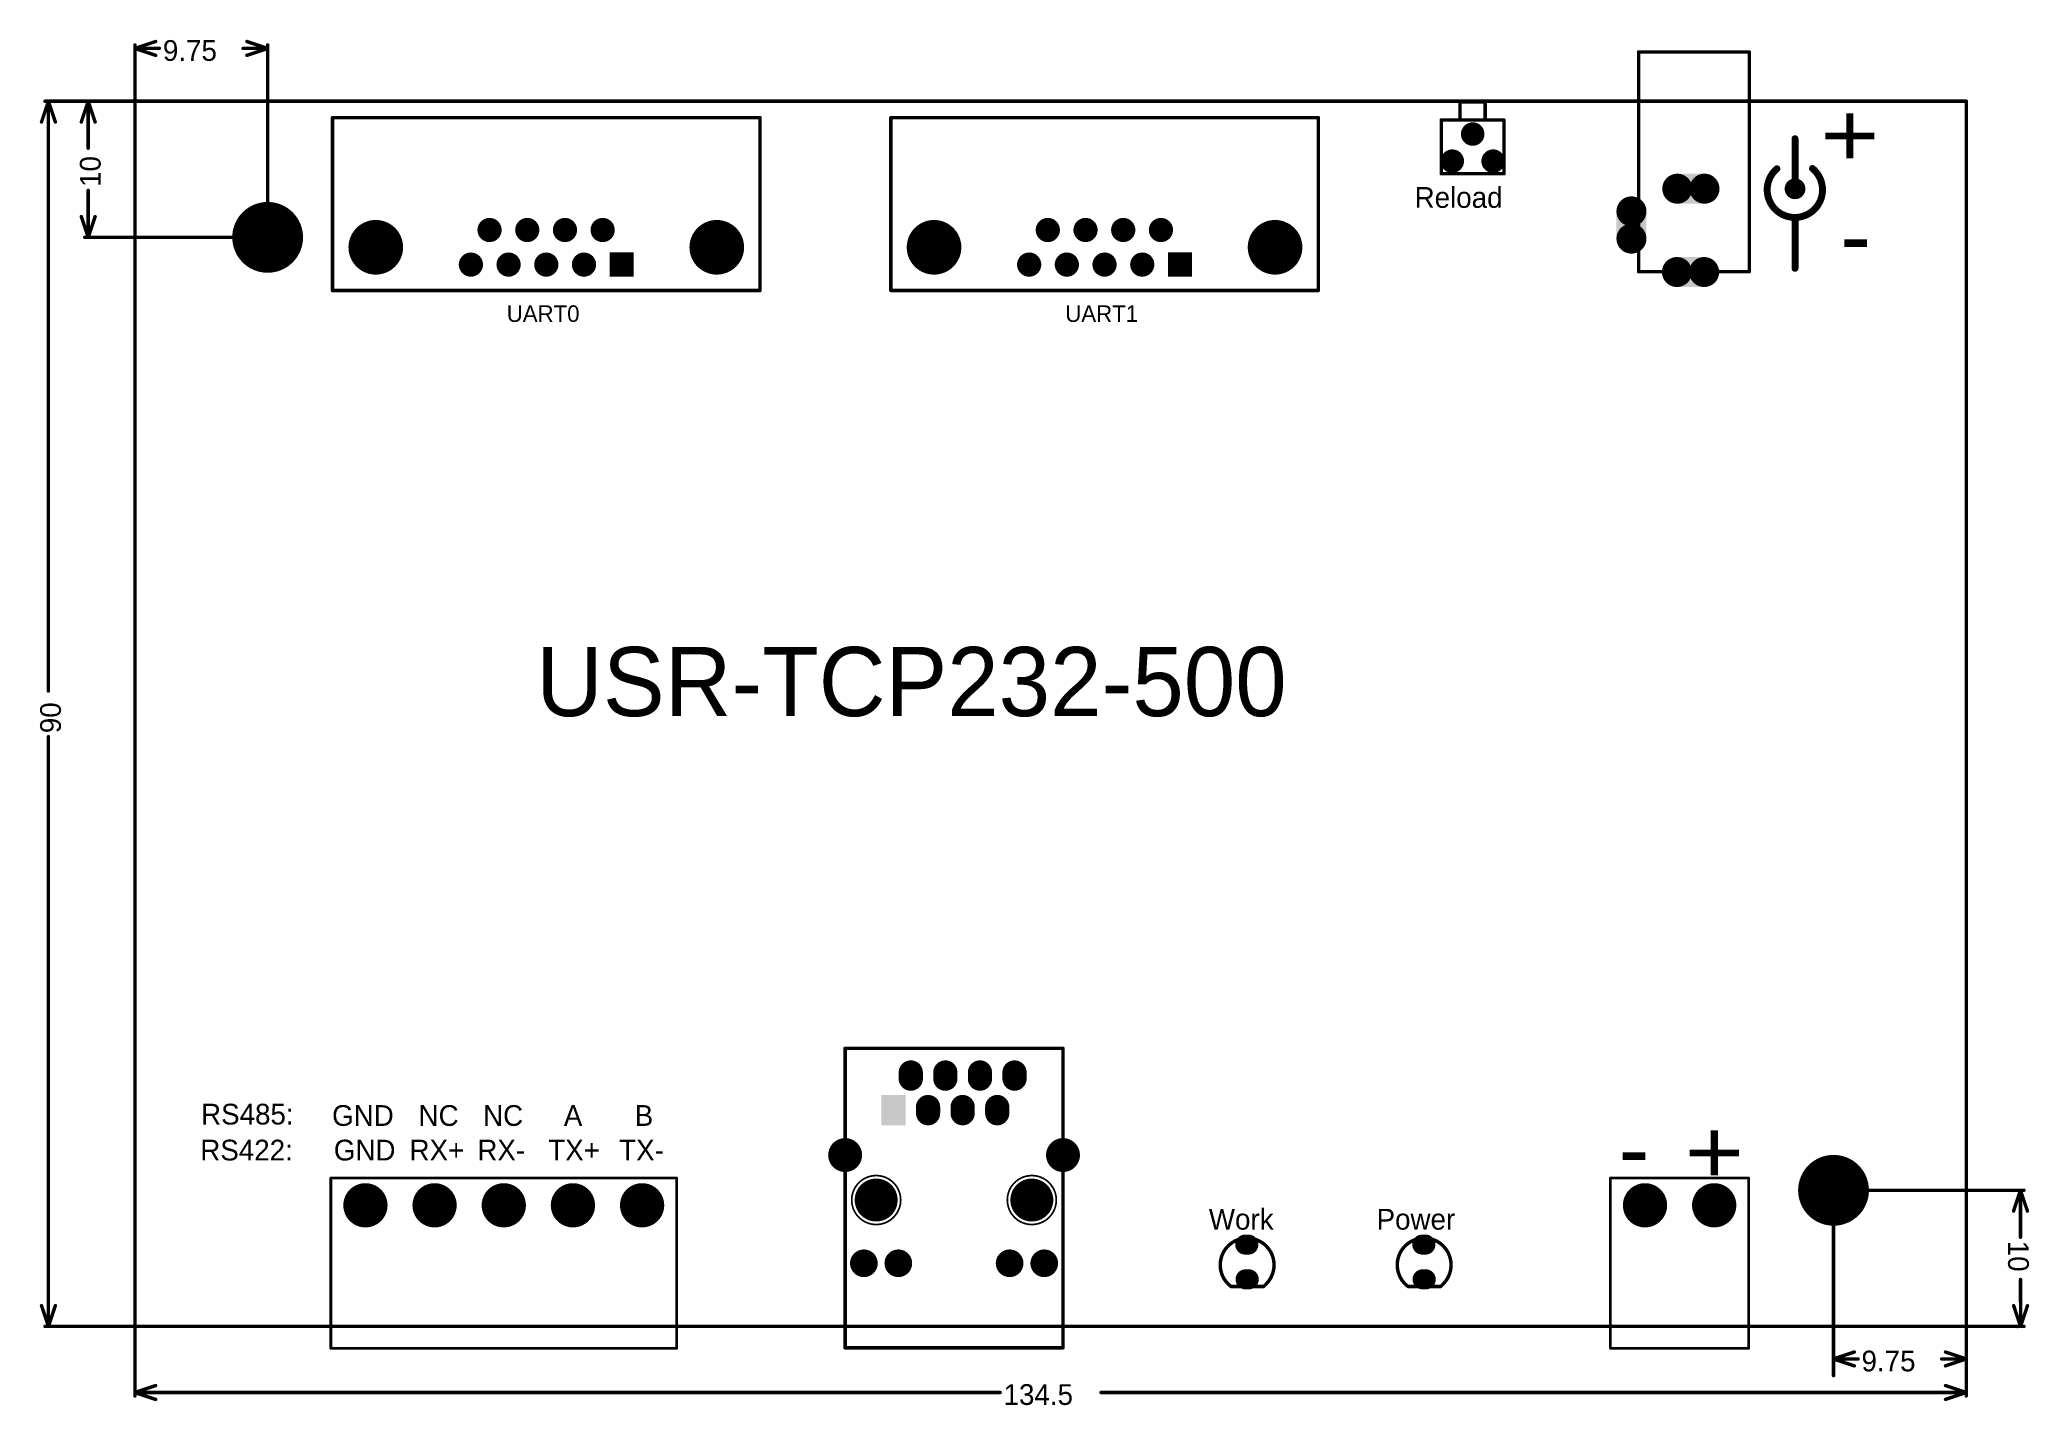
# Model space of a CAD drawing. Extents: x 26 to 172, y 74 to 174.
import ezdxf

# ---------------------------------------------------------------- set-up
doc = ezdxf.new("R2010")
doc.units = 0
doc.layers.get('0').update_dxf_attribs({"linetype": 'CONTINUOUS'})
for name, color, linetype in [('BOTTOMSOLDER', 6, 'CONTINUOUS'), ('KEEPOUTLAYER', 6, 'CONTINUOUS'), ('MECHANICAL3', 76, 'CONTINUOUS'), ('MULTILAYER', 9, 'CONTINUOUS'), ('TOPOVERLAY', 2, 'CONTINUOUS'), ('TOPSOLDER', 216, 'CONTINUOUS')]:
    doc.layers.add(name, color=color, linetype=linetype)

# ---------------------------------------------------------------- blocks, each defined once
blk = doc.blocks.new('5_08_2_1')
at = {"layer": 'BOTTOMSOLDER', "const_width": 1.6256}
for points in [[(-0.8128, 0, 1), (0.8128, 0, 1)], [(4.2672, 0, 1), (5.8928, 0, 1)]]:
    blk.add_lwpolyline(points, format="xyb", close=True, dxfattribs=at)
at = {"layer": 'MULTILAYER', "const_width": 1.524}
for points in [[(-0.762, 0, 1), (0.762, 0, 1)], [(4.318, 0, 1), (5.842, 0, 1)]]:
    blk.add_lwpolyline(points, format="xyb", close=True, dxfattribs=at)
at = {"layer": 'TOPOVERLAY', "const_width": 0.2032}
for points in [[(7.62, 10.499999), (-2.54, 10.499999)], [(-2.54, 10.499999), (-2.54, -2.000001)], [(7.62, 10.499999), (7.62, -2.000001)], [(7.62, -2.000001), (-2.54, -2.000001)]]:
    blk.add_lwpolyline(points, dxfattribs=at)
at = {"layer": 'TOPOVERLAY', "const_width": 0.1016}
for points in [[(-2.5908, 10.499999, 1), (-2.4892, 10.499999, 1)], [(-2.5908, 10.499999, 1), (-2.4892, 10.499999, 1)], [(7.5692, 10.499999, 1), (7.6708, 10.499999, 1)], [(7.5692, 10.499999, 1), (7.6708, 10.499999, 1)], [(-2.5908, -2.000001, 1), (-2.4892, -2.000001, 1)], [(-2.5908, -2.000001, 1), (-2.4892, -2.000001, 1)], [(7.5692, -2.000001, 1), (7.6708, -2.000001, 1)], [(7.5692, -2.000001, 1), (7.6708, -2.000001, 1)]]:
    blk.add_lwpolyline(points, format="xyb", close=True, dxfattribs=at)
at = {"layer": 'TOPSOLDER', "const_width": 1.6256}
for points in [[(-0.8128, 0, 1), (0.8128, 0, 1)], [(4.2672, 0, 1), (5.8928, 0, 1)]]:
    blk.add_lwpolyline(points, format="xyb", close=True, dxfattribs=at)
blk = doc.blocks.new('5_08_5_2')
at = {"layer": 'BOTTOMSOLDER', "const_width": 1.6256}
for points in [[(-0.8128, 0, 1), (0.8128, 0, 1)], [(4.2672, 0, 1), (5.8928, 0, 1)], [(9.3472, 0, 1), (10.9728, 0, 1)], [(14.4272, 0, 1), (16.0528, 0, 1)], [(19.5072, 0, 1), (21.1328, 0, 1)]]:
    blk.add_lwpolyline(points, format="xyb", close=True, dxfattribs=at)
at = {"layer": 'MULTILAYER', "const_width": 1.524}
for points in [[(-0.762, 0, 1), (0.762, 0, 1)], [(4.318, 0, 1), (5.842, 0, 1)], [(9.398, 0, 1), (10.922, 0, 1)], [(14.478, 0, 1), (16.002, 0, 1)], [(19.558, 0, 1), (21.082, 0, 1)]]:
    blk.add_lwpolyline(points, format="xyb", close=True, dxfattribs=at)
at = {"layer": 'TOPOVERLAY', "const_width": 0.2032}
for points in [[(-2.54, 10.499999), (-2.54, -2.000001)], [(22.86, 10.499999), (-2.54, 10.499999)], [(22.86, 10.499999), (22.86, -2.000001)], [(22.86, -2.000001), (-2.54, -2.000001)]]:
    blk.add_lwpolyline(points, dxfattribs=at)
at = {"layer": 'TOPOVERLAY', "const_width": 0.1016}
for points in [[(-2.5908, 10.499999, 1), (-2.4892, 10.499999, 1)], [(-2.5908, 10.499999, 1), (-2.4892, 10.499999, 1)], [(22.8092, 10.499999, 1), (22.9108, 10.499999, 1)], [(22.8092, 10.499999, 1), (22.9108, 10.499999, 1)], [(-2.5908, -2.000001, 1), (-2.4892, -2.000001, 1)], [(-2.5908, -2.000001, 1), (-2.4892, -2.000001, 1)], [(22.8092, -2.000001, 1), (22.9108, -2.000001, 1)], [(22.8092, -2.000001, 1), (22.9108, -2.000001, 1)]]:
    blk.add_lwpolyline(points, format="xyb", close=True, dxfattribs=at)
at = {"layer": 'TOPSOLDER', "const_width": 1.6256}
for points in [[(-0.8128, 0, 1), (0.8128, 0, 1)], [(4.2672, 0, 1), (5.8928, 0, 1)], [(9.3472, 0, 1), (10.9728, 0, 1)], [(14.4272, 0, 1), (16.0528, 0, 1)], [(19.5072, 0, 1), (21.1328, 0, 1)]]:
    blk.add_lwpolyline(points, format="xyb", close=True, dxfattribs=at)
blk = doc.blocks.new('HR911105A_3')
at = {"layer": 'BOTTOMSOLDER'}
for points, const_width in [([(-8.218907, 8.411413, 1), (-6.974307, 8.411413, 1)], 1.2446), ([(-5.080902, 6.1214, 1), (-3.504298, 6.1214, 1)], 1.576603), ([(-0.15461, 7.0358, 1), (0.86139, 7.0358, 1)], 1.016), ([(-14.1097, 4.8514, 1), (-13.2207, 4.8514, 1)], 0.889), ([(-13.6525, 4.8514, 1), (-12.7635, 4.8514, 1)], 0.889), ([(-11.5697, 3.5814, 1), (-10.6807, 3.5814, 1)], 0.889), ([(-11.1125, 3.5814, 1), (-10.2235, 3.5814, 1)], 0.889), ([(-0.15461, 4.492401, 1), (0.86139, 4.492401, 1)], 1.016), ([(-14.1097, 2.3114, 1), (-13.2207, 2.3114, 1)], 0.889), ([(-13.6525, 2.3114, 1), (-12.7635, 2.3114, 1)], 0.889), ([(-11.5697, 1.0414, 1), (-10.6807, 1.0414, 1)], 0.889), ([(-11.1125, 1.0414, 1), (-10.2235, 1.0414, 1)], 0.889), ([(-14.1097, -0.2286, 1), (-13.2207, -0.2286, 1)], 0.889), ([(-13.6525, -0.2286, 1), (-12.7635, -0.2286, 1)], 0.889), ([(-11.5697, -1.4986, 1), (-10.6807, -1.4986, 1)], 0.889), ([(-11.1125, -1.4986, 1), (-10.2235, -1.4986, 1)], 0.889), ([(-14.1097, -2.7686, 1), (-13.2207, -2.7686, 1)], 0.889), ([(-13.6525, -2.7686, 1), (-12.7635, -2.7686, 1)], 0.889), ([(-0.15461, -3.683, 1), (0.86139, -3.683, 1)], 1.016), ([(-5.080902, -5.3086, 1), (-3.504298, -5.3086, 1)], 1.576603), ([(-0.15461, -6.213599, 1), (0.86139, -6.213599, 1)], 1.016), ([(-8.218907, -7.588606, 1), (-6.974307, -7.588606, 1)], 1.2446)]:
    blk.add_lwpolyline(points, format="xyb", close=True, dxfattribs=dict(at, const_width=const_width))
at = {"layer": 'BOTTOMSOLDER', "const_width": 1.778}
for points in [[(-13.208, 4.8514), (-13.6652, 4.8514)], [(-10.668, 3.5814), (-11.1252, 3.5814)], [(-13.208, 2.3114), (-13.6652, 2.3114)], [(-10.668, 1.0414), (-11.1252, 1.0414)], [(-13.208, -0.2286), (-13.6652, -0.2286)], [(-10.668, -1.4986), (-11.1252, -1.4986)], [(-13.208, -2.7686), (-13.6652, -2.7686)]]:
    blk.add_lwpolyline(points, dxfattribs=at)
at = {"layer": 'BOTTOMSOLDER'}
blk.add_solid([(-12.0142, -3.1496), (-12.0142, -4.9276), (-9.779, -3.1496), (-9.779, -4.9276)], dxfattribs=at)
at = {"layer": 'MULTILAYER'}
for points, const_width in [([(-8.168107, 8.411413, 1), (-7.025107, 8.411413, 1)], 1.143), ([(-2.49428, 6.1214, 1), (-6.09092, 6.1214, 1)], 0.127), ([(-5.030102, 6.1214, 1), (-3.555098, 6.1214, 1)], 1.475003), ([(-0.10381, 7.0358, 1), (0.81059, 7.0358, 1)], 0.9144), ([(-6.12267, 6.1214, 1), (-6.05917, 6.1214, 1)], 0.0635), ([(-2.52603, 6.1214, 1), (-2.46253, 6.1214, 1)], 0.0635), ([(-14.0589, 4.8514, 1), (-13.2715, 4.8514, 1)], 0.7874), ([(-13.6017, 4.8514, 1), (-12.8143, 4.8514, 1)], 0.7874), ([(-0.10381, 4.492401, 1), (0.81059, 4.492401, 1)], 0.9144), ([(-14.0589, 2.3114, 1), (-13.2715, 2.3114, 1)], 0.7874), ([(-13.6017, 2.3114, 1), (-12.8143, 2.3114, 1)], 0.7874), ([(-11.5189, 3.5814, 1), (-10.7315, 3.5814, 1)], 0.7874), ([(-11.0617, 3.5814, 1), (-10.2743, 3.5814, 1)], 0.7874), ([(-11.5189, 1.0414, 1), (-10.7315, 1.0414, 1)], 0.7874), ([(-11.0617, 1.0414, 1), (-10.2743, 1.0414, 1)], 0.7874), ([(-14.0589, -0.2286, 1), (-13.2715, -0.2286, 1)], 0.7874), ([(-13.6017, -0.2286, 1), (-12.8143, -0.2286, 1)], 0.7874), ([(-11.5189, -1.4986, 1), (-10.7315, -1.4986, 1)], 0.7874), ([(-11.0617, -1.4986, 1), (-10.2743, -1.4986, 1)], 0.7874), ([(-14.0589, -2.7686, 1), (-13.2715, -2.7686, 1)], 0.7874), ([(-13.6017, -2.7686, 1), (-12.8143, -2.7686, 1)], 0.7874), ([(-0.10381, -3.683, 1), (0.81059, -3.683, 1)], 0.9144), ([(-2.49428, -5.3086, 1), (-6.09092, -5.3086, 1)], 0.127), ([(-5.030102, -5.3086, 1), (-3.555098, -5.3086, 1)], 1.475003), ([(-6.12267, -5.3086, 1), (-6.05917, -5.3086, 1)], 0.0635), ([(-2.52603, -5.3086, 1), (-2.46253, -5.3086, 1)], 0.0635), ([(-0.10381, -6.213599, 1), (0.81059, -6.213599, 1)], 0.9144), ([(-8.168107, -7.588606, 1), (-7.025107, -7.588606, 1)], 1.143)]:
    blk.add_lwpolyline(points, format="xyb", close=True, dxfattribs=dict(at, const_width=const_width))
at = {"layer": 'MULTILAYER', "const_width": 1.5748}
for points in [[(-13.208, 4.8514), (-13.6652, 4.8514)], [(-13.208, 2.3114), (-13.6652, 2.3114)], [(-10.668, 3.5814), (-11.1252, 3.5814)], [(-10.668, 1.0414), (-11.1252, 1.0414)], [(-13.208, -0.2286), (-13.6652, -0.2286)], [(-10.668, -1.4986), (-11.1252, -1.4986)], [(-13.208, -2.7686), (-13.6652, -2.7686)]]:
    blk.add_lwpolyline(points, dxfattribs=at)
at = {"layer": 'MULTILAYER'}
blk.add_solid([(-11.9126, -3.2512), (-11.9126, -4.826), (-9.8806, -3.2512), (-9.8806, -4.826)], dxfattribs=at)
at = {"layer": 'TOPOVERLAY', "const_width": 0.254}
for points in [[(-15.436596, 8.4074), (-15.432595, 8.4114)], [(-15.432595, -7.586602), (-15.432595, 8.4114)], [(-7.596599, 8.4114), (-15.432595, 8.4114)], [(6.563411, 8.4114), (-7.596599, 8.4114)], [(6.563411, -7.5946), (6.563411, 8.4074)], [(-15.436596, -7.5946), (-15.430597, -7.588601)], [(-15.430597, -7.588601), (-15.432595, -7.586602)], [(-7.596599, -7.588601), (-15.430597, -7.588601)], [(6.563411, -7.588601), (-7.596599, -7.588601)]]:
    blk.add_lwpolyline(points, dxfattribs=at)
at = {"layer": 'TOPOVERLAY', "const_width": 0.127}
for points in [[(-15.500096, 8.4074, 1), (-15.373096, 8.4074, 1)], [(-15.496095, 8.4114, 1), (-15.369095, 8.4114, 1)], [(-15.496095, 8.4114, 1), (-15.369095, 8.4114, 1)], [(-15.496095, 8.4114, 1), (-15.369095, 8.4114, 1)], [(-7.660099, 8.4114, 1), (-7.533099, 8.4114, 1)], [(-7.660099, 8.4114, 1), (-7.533099, 8.4114, 1)], [(6.499911, 8.4114, 1), (6.626911, 8.4114, 1)], [(6.499911, 8.4074, 1), (6.626911, 8.4074, 1)], [(-15.500096, -7.5946, 1), (-15.373096, -7.5946, 1)], [(-15.496095, -7.586602, 1), (-15.369095, -7.586602, 1)], [(-15.496095, -7.586602, 1), (-15.369095, -7.586602, 1)], [(-15.494097, -7.588601, 1), (-15.367097, -7.588601, 1)], [(-15.494097, -7.588601, 1), (-15.367097, -7.588601, 1)], [(-15.494097, -7.588601, 1), (-15.367097, -7.588601, 1)], [(-7.660099, -7.588601, 1), (-7.533099, -7.588601, 1)], [(-7.660099, -7.588601, 1), (-7.533099, -7.588601, 1)], [(6.499911, -7.588601, 1), (6.626911, -7.588601, 1)], [(6.499911, -7.5946, 1), (6.626911, -7.5946, 1)]]:
    blk.add_lwpolyline(points, format="xyb", close=True, dxfattribs=at)
at = {"layer": 'TOPSOLDER'}
for points, const_width in [([(-8.218907, 8.411413, 1), (-6.974307, 8.411413, 1)], 1.2446), ([(-5.080902, 6.1214, 1), (-3.504298, 6.1214, 1)], 1.576603), ([(-0.15461, 7.0358, 1), (0.86139, 7.0358, 1)], 1.016), ([(-14.1097, 4.8514, 1), (-13.2207, 4.8514, 1)], 0.889), ([(-13.6525, 4.8514, 1), (-12.7635, 4.8514, 1)], 0.889), ([(-11.5697, 3.5814, 1), (-10.6807, 3.5814, 1)], 0.889), ([(-11.1125, 3.5814, 1), (-10.2235, 3.5814, 1)], 0.889), ([(-0.15461, 4.492401, 1), (0.86139, 4.492401, 1)], 1.016), ([(-14.1097, 2.3114, 1), (-13.2207, 2.3114, 1)], 0.889), ([(-13.6525, 2.3114, 1), (-12.7635, 2.3114, 1)], 0.889), ([(-11.5697, 1.0414, 1), (-10.6807, 1.0414, 1)], 0.889), ([(-11.1125, 1.0414, 1), (-10.2235, 1.0414, 1)], 0.889), ([(-14.1097, -0.2286, 1), (-13.2207, -0.2286, 1)], 0.889), ([(-13.6525, -0.2286, 1), (-12.7635, -0.2286, 1)], 0.889), ([(-11.5697, -1.4986, 1), (-10.6807, -1.4986, 1)], 0.889), ([(-11.1125, -1.4986, 1), (-10.2235, -1.4986, 1)], 0.889), ([(-14.1097, -2.7686, 1), (-13.2207, -2.7686, 1)], 0.889), ([(-13.6525, -2.7686, 1), (-12.7635, -2.7686, 1)], 0.889), ([(-0.15461, -3.683, 1), (0.86139, -3.683, 1)], 1.016), ([(-5.080902, -5.3086, 1), (-3.504298, -5.3086, 1)], 1.576603), ([(-0.15461, -6.213599, 1), (0.86139, -6.213599, 1)], 1.016), ([(-8.218907, -7.588606, 1), (-6.974307, -7.588606, 1)], 1.2446)]:
    blk.add_lwpolyline(points, format="xyb", close=True, dxfattribs=dict(at, const_width=const_width))
at = {"layer": 'TOPSOLDER', "const_width": 1.778}
for points in [[(-13.208, 4.8514), (-13.6652, 4.8514)], [(-10.668, 3.5814), (-11.1252, 3.5814)], [(-13.208, 2.3114), (-13.6652, 2.3114)], [(-10.668, 1.0414), (-11.1252, 1.0414)], [(-13.208, -0.2286), (-13.6652, -0.2286)], [(-10.668, -1.4986), (-11.1252, -1.4986)], [(-13.208, -2.7686), (-13.6652, -2.7686)]]:
    blk.add_lwpolyline(points, dxfattribs=at)
at = {"layer": 'TOPSOLDER'}
blk.add_solid([(-12.0142, -3.1496), (-12.0142, -4.9276), (-9.779, -3.1496), (-9.779, -4.9276)], dxfattribs=at)
blk = doc.blocks.new('LED3_4')
at = {"layer": 'BOTTOMSOLDER', "const_width": 1.4732}
for points in [[(-1.3462, 0.026099), (-1.3462, -0.203898)], [(1.2065, 0.051498), (1.2065, -0.178498)]]:
    blk.add_lwpolyline(points, dxfattribs=at)
at = {"layer": 'BOTTOMSOLDER', "const_width": 0.7366}
for points in [[(-1.7145, 0.026099, 1), (-0.9779, 0.026099, 1)], [(-1.7145, -0.203898, 1), (-0.9779, -0.203898, 1)], [(0.8382, 0.051498, 1), (1.5748, 0.051498, 1)], [(0.8382, -0.178498, 1), (1.5748, -0.178498, 1)]]:
    blk.add_lwpolyline(points, format="xyb", close=True, dxfattribs=at)
at = {"layer": 'MULTILAYER', "const_width": 1.27}
for points in [[(-1.3462, 0.026099), (-1.3462, -0.203898)], [(1.2065, 0.051498), (1.2065, -0.178498)]]:
    blk.add_lwpolyline(points, dxfattribs=at)
at = {"layer": 'MULTILAYER', "const_width": 0.635}
for points in [[(-1.6637, 0.026099, 1), (-1.0287, 0.026099, 1)], [(-1.6637, -0.203898, 1), (-1.0287, -0.203898, 1)], [(0.889, 0.051498, 1), (1.524, 0.051498, 1)], [(0.889, -0.178498, 1), (1.524, -0.178498, 1)]]:
    blk.add_lwpolyline(points, format="xyb", close=True, dxfattribs=at)
at = {"layer": 'TOPOVERLAY', "const_width": 0.254}
blk.add_lwpolyline([(1.731823, -1.249995, -2.679254), (1.5483, 1.3324)], format="xyb", dxfattribs=at)
for points in [[(1.731825, 1.148875), (1.5483, 1.3324)], [(1.731825, -1.249992), (1.731825, 1.148875)]]:
    blk.add_lwpolyline(points, dxfattribs=at)
at = {"layer": 'TOPOVERLAY', "const_width": 0.127}
for points in [[(1.4848, 1.3324, 1), (1.6118, 1.3324, 1)], [(1.4848, 1.3324, 1), (1.6118, 1.3324, 1)], [(1.668325, 1.148875, 1), (1.795325, 1.148875, 1)], [(1.668325, 1.148875, 1), (1.795325, 1.148875, 1)], [(1.668323, -1.249995, 1), (1.795323, -1.249995, 1)], [(1.668325, -1.249992, 1), (1.795325, -1.249992, 1)]]:
    blk.add_lwpolyline(points, format="xyb", close=True, dxfattribs=at)
at = {"layer": 'TOPSOLDER', "const_width": 1.4732}
for points in [[(-1.3462, 0.026099), (-1.3462, -0.203898)], [(1.2065, 0.051498), (1.2065, -0.178498)]]:
    blk.add_lwpolyline(points, dxfattribs=at)
at = {"layer": 'TOPSOLDER', "const_width": 0.7366}
for points in [[(-1.7145, 0.026099, 1), (-0.9779, 0.026099, 1)], [(-1.7145, -0.203898, 1), (-0.9779, -0.203898, 1)], [(0.8382, 0.051498, 1), (1.5748, 0.051498, 1)], [(0.8382, -0.178498, 1), (1.5748, -0.178498, 1)]]:
    blk.add_lwpolyline(points, format="xyb", close=True, dxfattribs=at)
blk = doc.blocks.new('LED3_5')
at = {"layer": 'BOTTOMSOLDER', "const_width": 1.4732}
for points in [[(-1.3462, 0.026099), (-1.3462, -0.203898)], [(1.2065, 0.051498), (1.2065, -0.178498)]]:
    blk.add_lwpolyline(points, dxfattribs=at)
at = {"layer": 'BOTTOMSOLDER', "const_width": 0.7366}
for points in [[(-1.7145, 0.026099, 1), (-0.9779, 0.026099, 1)], [(-1.7145, -0.203898, 1), (-0.9779, -0.203898, 1)], [(0.8382, 0.051498, 1), (1.5748, 0.051498, 1)], [(0.8382, -0.178498, 1), (1.5748, -0.178498, 1)]]:
    blk.add_lwpolyline(points, format="xyb", close=True, dxfattribs=at)
at = {"layer": 'MULTILAYER', "const_width": 1.27}
for points in [[(-1.3462, 0.026099), (-1.3462, -0.203898)], [(1.2065, 0.051498), (1.2065, -0.178498)]]:
    blk.add_lwpolyline(points, dxfattribs=at)
at = {"layer": 'MULTILAYER', "const_width": 0.635}
for points in [[(-1.6637, 0.026099, 1), (-1.0287, 0.026099, 1)], [(-1.6637, -0.203898, 1), (-1.0287, -0.203898, 1)], [(0.889, 0.051498, 1), (1.524, 0.051498, 1)], [(0.889, -0.178498, 1), (1.524, -0.178498, 1)]]:
    blk.add_lwpolyline(points, format="xyb", close=True, dxfattribs=at)
at = {"layer": 'TOPOVERLAY', "const_width": 0.254}
blk.add_lwpolyline([(1.731823, -1.249995, -2.679254), (1.5483, 1.3324)], format="xyb", dxfattribs=at)
for points in [[(1.731825, 1.148875), (1.5483, 1.3324)], [(1.731825, -1.249992), (1.731825, 1.148875)]]:
    blk.add_lwpolyline(points, dxfattribs=at)
at = {"layer": 'TOPOVERLAY', "const_width": 0.127}
for points in [[(1.4848, 1.3324, 1), (1.6118, 1.3324, 1)], [(1.4848, 1.3324, 1), (1.6118, 1.3324, 1)], [(1.668325, 1.148875, 1), (1.795325, 1.148875, 1)], [(1.668325, 1.148875, 1), (1.795325, 1.148875, 1)], [(1.668323, -1.249995, 1), (1.795323, -1.249995, 1)], [(1.668325, -1.249992, 1), (1.795325, -1.249992, 1)]]:
    blk.add_lwpolyline(points, format="xyb", close=True, dxfattribs=at)
at = {"layer": 'TOPSOLDER', "const_width": 1.4732}
for points in [[(-1.3462, 0.026099), (-1.3462, -0.203898)], [(1.2065, 0.051498), (1.2065, -0.178498)]]:
    blk.add_lwpolyline(points, dxfattribs=at)
at = {"layer": 'TOPSOLDER', "const_width": 0.7366}
for points in [[(-1.7145, 0.026099, 1), (-0.9779, 0.026099, 1)], [(-1.7145, -0.203898, 1), (-0.9779, -0.203898, 1)], [(0.8382, 0.051498, 1), (1.5748, 0.051498, 1)], [(0.8382, -0.178498, 1), (1.5748, -0.178498, 1)]]:
    blk.add_lwpolyline(points, format="xyb", close=True, dxfattribs=at)
blk = doc.blocks.new('POWER_6')
at = {"layer": 'BOTTOMSOLDER', "const_width": 1.101598}
for points in [[(2.141195, -0.16002, 1), (3.242793, -0.16002, 1)], [(4.141191, -0.16002, 1), (5.242789, -0.16002, 1)], [(-0.313792, -3.500018, 1), (0.787806, -3.500018, 1)], [(5.807202, -3.525012, 1), (6.9088, -3.525012, 1)], [(-0.313792, -5.500014, 1), (0.787806, -5.500014, 1)], [(5.807202, -5.524983, 1), (6.9088, -5.524983, 1)]]:
    blk.add_lwpolyline(points, format="xyb", close=True, dxfattribs=at)
at = {"layer": 'BOTTOMSOLDER'}
for points in [[(4.79359, -1.261618), (4.79359, 0.941578), (2.590394, -1.261618), (2.590394, 0.941578)], [(-0.864591, -5.601614), (1.338605, -5.601614), (-0.864591, -3.398418), (1.338605, -3.398418)], [(5.256403, -5.626583), (7.459599, -5.626583), (5.256403, -3.423387), (7.459599, -3.423387)]]:
    blk.add_solid(points, dxfattribs=at)
at = {"layer": 'MULTILAYER', "const_width": 0.999998}
for points in [[(2.191995, -0.16002, 1), (3.191993, -0.16002, 1)], [(4.191991, -0.16002, 1), (5.191989, -0.16002, 1)], [(-0.262992, -3.500018, 1), (0.737006, -3.500018, 1)], [(5.858002, -3.525012, 1), (6.858, -3.525012, 1)], [(-0.262992, -5.500014, 1), (0.737006, -5.500014, 1)], [(5.858002, -5.524983, 1), (6.858, -5.524983, 1)]]:
    blk.add_lwpolyline(points, format="xyb", close=True, dxfattribs=at)
at = {"layer": 'MULTILAYER'}
for points in [[(4.69199, -1.160018), (4.69199, 0.839978), (2.691994, -1.160018), (2.691994, 0.839978)], [(-0.762991, -5.500014), (1.237005, -5.500014), (-0.762991, -3.500018), (1.237005, -3.500018)], [(5.358003, -5.524983), (7.357999, -5.524983), (5.358003, -3.524987), (7.357999, -3.524987)]]:
    blk.add_solid(points, dxfattribs=at)
at = {"layer": 'TOPOVERLAY', "const_width": 0.254}
for points in [[(0.262001, -0.684987), (16.4, -0.684987)], [(0.262001, -0.684987), (0.262001, -8.813013)], [(16.4, -0.684987), (16.4, -8.813013)], [(0.262001, -8.813013), (16.4, -8.813013)]]:
    blk.add_lwpolyline(points, dxfattribs=at)
at = {"layer": 'TOPOVERLAY', "const_width": 0.127}
for points in [[(0.198501, -0.684987, 1), (0.325501, -0.684987, 1)], [(0.198501, -0.684987, 1), (0.325501, -0.684987, 1)], [(16.3365, -0.684987, 1), (16.4635, -0.684987, 1)], [(16.3365, -0.684987, 1), (16.4635, -0.684987, 1)], [(0.198501, -8.813013, 1), (0.325501, -8.813013, 1)], [(0.198501, -8.813013, 1), (0.325501, -8.813013, 1)], [(16.3365, -8.813013, 1), (16.4635, -8.813013, 1)], [(16.3365, -8.813013, 1), (16.4635, -8.813013, 1)]]:
    blk.add_lwpolyline(points, format="xyb", close=True, dxfattribs=at)
at = {"layer": 'TOPSOLDER', "const_width": 1.101598}
for points in [[(2.141195, -0.16002, 1), (3.242793, -0.16002, 1)], [(4.141191, -0.16002, 1), (5.242789, -0.16002, 1)], [(-0.313792, -3.500018, 1), (0.787806, -3.500018, 1)], [(5.807202, -3.525012, 1), (6.9088, -3.525012, 1)], [(-0.313792, -5.500014, 1), (0.787806, -5.500014, 1)], [(5.807202, -5.524983, 1), (6.9088, -5.524983, 1)]]:
    blk.add_lwpolyline(points, format="xyb", close=True, dxfattribs=at)
at = {"layer": 'TOPSOLDER'}
for points in [[(4.79359, -1.261618), (4.79359, 0.941578), (2.590394, -1.261618), (2.590394, 0.941578)], [(-0.864591, -5.601614), (1.338605, -5.601614), (-0.864591, -3.398418), (1.338605, -3.398418)], [(5.256403, -5.626583), (7.459599, -5.626583), (5.256403, -3.423387), (7.459599, -3.423387)]]:
    blk.add_solid(points, dxfattribs=at)
blk = doc.blocks.new('DB9RA_M_7')
at = {"layer": 'BOTTOMSOLDER'}
for points, const_width in [([(-19.062294, 1.27, 1), (-17.055694, 1.27, 1)], 2.0066), ([(-10.1473, 2.54, 1), (-9.2583, 2.54, 1)], 0.889), ([(-7.3787, 2.54, 1), (-6.4897, 2.54, 1)], 0.889), ([(-4.6101, 2.54, 1), (-3.7211, 2.54, 1)], 0.889), ([(-1.8415, 2.54, 1), (-0.9525, 2.54, 1)], 0.889), ([(5.9817, 1.27, 1), (7.9883, 1.27, 1)], 2.0066), ([(-11.5189, 0, 1), (-10.6299, 0, 1)], 0.889), ([(-8.7503, 0, 1), (-7.8613, 0, 1)], 0.889), ([(-5.9817, 0, 1), (-5.0927, 0, 1)], 0.889), ([(-3.2131, 0, 1), (-2.3241, 0, 1)], 0.889)]:
    blk.add_lwpolyline(points, format="xyb", close=True, dxfattribs=dict(at, const_width=const_width))
blk.add_solid([(-0.889, -0.889), (0.889, -0.889), (-0.889, 0.889), (0.889, 0.889)], dxfattribs=at)
at = {"layer": 'MULTILAYER'}
for points, const_width in [([(-19.011494, 1.27, 1), (-17.106494, 1.27, 1)], 1.905), ([(-10.0965, 2.54, 1), (-9.3091, 2.54, 1)], 0.7874), ([(-7.3279, 2.54, 1), (-6.5405, 2.54, 1)], 0.7874), ([(-4.5593, 2.54, 1), (-3.7719, 2.54, 1)], 0.7874), ([(-1.7907, 2.54, 1), (-1.0033, 2.54, 1)], 0.7874), ([(6.0325, 1.27, 1), (7.9375, 1.27, 1)], 1.905), ([(-11.4681, 0, 1), (-10.6807, 0, 1)], 0.7874), ([(-8.6995, 0, 1), (-7.9121, 0, 1)], 0.7874), ([(-5.9309, 0, 1), (-5.1435, 0, 1)], 0.7874), ([(-3.1623, 0, 1), (-2.3749, 0, 1)], 0.7874)]:
    blk.add_lwpolyline(points, format="xyb", close=True, dxfattribs=dict(at, const_width=const_width))
blk.add_solid([(-0.7874, -0.7874), (0.7874, -0.7874), (-0.7874, 0.7874), (0.7874, 0.7874)], dxfattribs=at)
at = {"layer": 'TOPOVERLAY', "const_width": 0.254}
for points in [[(-21.2344, 10.795), (10.16, 10.795)], [(-21.2344, -1.905), (-21.2344, 10.795)], [(10.16, -1.905), (10.16, 10.795)], [(-21.2344, -1.905), (10.16, -1.905)]]:
    blk.add_lwpolyline(points, dxfattribs=at)
at = {"layer": 'TOPOVERLAY', "const_width": 0.127}
for points in [[(-21.2979, 10.795, 1), (-21.1709, 10.795, 1)], [(-21.2979, 10.795, 1), (-21.1709, 10.795, 1)], [(10.0965, 10.795, 1), (10.2235, 10.795, 1)], [(10.0965, 10.795, 1), (10.2235, 10.795, 1)], [(-21.2979, -1.905, 1), (-21.1709, -1.905, 1)], [(-21.2979, -1.905, 1), (-21.1709, -1.905, 1)], [(10.0965, -1.905, 1), (10.2235, -1.905, 1)], [(10.0965, -1.905, 1), (10.2235, -1.905, 1)]]:
    blk.add_lwpolyline(points, format="xyb", close=True, dxfattribs=at)
at = {"layer": 'TOPSOLDER'}
for points, const_width in [([(-19.062294, 1.27, 1), (-17.055694, 1.27, 1)], 2.0066), ([(-10.1473, 2.54, 1), (-9.2583, 2.54, 1)], 0.889), ([(-7.3787, 2.54, 1), (-6.4897, 2.54, 1)], 0.889), ([(-4.6101, 2.54, 1), (-3.7211, 2.54, 1)], 0.889), ([(-1.8415, 2.54, 1), (-0.9525, 2.54, 1)], 0.889), ([(5.9817, 1.27, 1), (7.9883, 1.27, 1)], 2.0066), ([(-11.5189, 0, 1), (-10.6299, 0, 1)], 0.889), ([(-8.7503, 0, 1), (-7.8613, 0, 1)], 0.889), ([(-5.9817, 0, 1), (-5.0927, 0, 1)], 0.889), ([(-3.2131, 0, 1), (-2.3241, 0, 1)], 0.889)]:
    blk.add_lwpolyline(points, format="xyb", close=True, dxfattribs=dict(at, const_width=const_width))
blk.add_solid([(-0.889, -0.889), (0.889, -0.889), (-0.889, 0.889), (0.889, 0.889)], dxfattribs=at)
blk = doc.blocks.new('DB9RA_M_8')
at = {"layer": 'BOTTOMSOLDER'}
for points, const_width in [([(-19.062294, 1.27, 1), (-17.055694, 1.27, 1)], 2.0066), ([(-10.1473, 2.54, 1), (-9.2583, 2.54, 1)], 0.889), ([(-7.3787, 2.54, 1), (-6.4897, 2.54, 1)], 0.889), ([(-4.6101, 2.54, 1), (-3.7211, 2.54, 1)], 0.889), ([(-1.8415, 2.54, 1), (-0.9525, 2.54, 1)], 0.889), ([(5.9817, 1.27, 1), (7.9883, 1.27, 1)], 2.0066), ([(-11.5189, 0, 1), (-10.6299, 0, 1)], 0.889), ([(-8.7503, 0, 1), (-7.8613, 0, 1)], 0.889), ([(-5.9817, 0, 1), (-5.0927, 0, 1)], 0.889), ([(-3.2131, 0, 1), (-2.3241, 0, 1)], 0.889)]:
    blk.add_lwpolyline(points, format="xyb", close=True, dxfattribs=dict(at, const_width=const_width))
blk.add_solid([(-0.889, -0.889), (0.889, -0.889), (-0.889, 0.889), (0.889, 0.889)], dxfattribs=at)
at = {"layer": 'MULTILAYER'}
for points, const_width in [([(-19.011494, 1.27, 1), (-17.106494, 1.27, 1)], 1.905), ([(-10.0965, 2.54, 1), (-9.3091, 2.54, 1)], 0.7874), ([(-7.3279, 2.54, 1), (-6.5405, 2.54, 1)], 0.7874), ([(-4.5593, 2.54, 1), (-3.7719, 2.54, 1)], 0.7874), ([(-1.7907, 2.54, 1), (-1.0033, 2.54, 1)], 0.7874), ([(6.0325, 1.27, 1), (7.9375, 1.27, 1)], 1.905), ([(-11.4681, 0, 1), (-10.6807, 0, 1)], 0.7874), ([(-8.6995, 0, 1), (-7.9121, 0, 1)], 0.7874), ([(-5.9309, 0, 1), (-5.1435, 0, 1)], 0.7874), ([(-3.1623, 0, 1), (-2.3749, 0, 1)], 0.7874)]:
    blk.add_lwpolyline(points, format="xyb", close=True, dxfattribs=dict(at, const_width=const_width))
blk.add_solid([(-0.7874, -0.7874), (0.7874, -0.7874), (-0.7874, 0.7874), (0.7874, 0.7874)], dxfattribs=at)
at = {"layer": 'TOPOVERLAY', "const_width": 0.254}
for points in [[(-21.2344, -1.905), (-21.2344, 10.795)], [(-21.2344, 10.795), (10.16, 10.795)], [(10.16, -1.905), (10.16, 10.795)], [(-21.2344, -1.905), (10.16, -1.905)]]:
    blk.add_lwpolyline(points, dxfattribs=at)
at = {"layer": 'TOPOVERLAY', "const_width": 0.127}
for points in [[(-21.2979, 10.795, 1), (-21.1709, 10.795, 1)], [(-21.2979, 10.795, 1), (-21.1709, 10.795, 1)], [(10.0965, 10.795, 1), (10.2235, 10.795, 1)], [(10.0965, 10.795, 1), (10.2235, 10.795, 1)], [(-21.2979, -1.905, 1), (-21.1709, -1.905, 1)], [(-21.2979, -1.905, 1), (-21.1709, -1.905, 1)], [(10.0965, -1.905, 1), (10.2235, -1.905, 1)], [(10.0965, -1.905, 1), (10.2235, -1.905, 1)]]:
    blk.add_lwpolyline(points, format="xyb", close=True, dxfattribs=at)
at = {"layer": 'TOPSOLDER'}
for points, const_width in [([(-19.062294, 1.27, 1), (-17.055694, 1.27, 1)], 2.0066), ([(-10.1473, 2.54, 1), (-9.2583, 2.54, 1)], 0.889), ([(-7.3787, 2.54, 1), (-6.4897, 2.54, 1)], 0.889), ([(-4.6101, 2.54, 1), (-3.7211, 2.54, 1)], 0.889), ([(-1.8415, 2.54, 1), (-0.9525, 2.54, 1)], 0.889), ([(5.9817, 1.27, 1), (7.9883, 1.27, 1)], 2.0066), ([(-11.5189, 0, 1), (-10.6299, 0, 1)], 0.889), ([(-8.7503, 0, 1), (-7.8613, 0, 1)], 0.889), ([(-5.9817, 0, 1), (-5.0927, 0, 1)], 0.889), ([(-3.2131, 0, 1), (-2.3241, 0, 1)], 0.889)]:
    blk.add_lwpolyline(points, format="xyb", close=True, dxfattribs=dict(at, const_width=const_width))
blk.add_solid([(-0.889, -0.889), (0.889, -0.889), (-0.889, 0.889), (0.889, 0.889)], dxfattribs=at)
blk = doc.blocks.new('KEY_9')
at = {"layer": 'BOTTOMSOLDER', "const_width": 0.8636}
for points in [[(-0.4318, 0, 1), (0.4318, 0, 1)], [(2.568199, 0, 1), (3.431799, 0, 1)], [(1.0682, -1.990001, 1), (1.9318, -1.990001, 1)]]:
    blk.add_lwpolyline(points, format="xyb", close=True, dxfattribs=at)
at = {"layer": 'MULTILAYER', "const_width": 0.762}
for points in [[(-0.381, 0, 1), (0.381, 0, 1)], [(2.618999, 0, 1), (3.380999, 0, 1)], [(1.119, -1.990001, 1), (1.881, -1.990001, 1)]]:
    blk.add_lwpolyline(points, format="xyb", close=True, dxfattribs=at)
at = {"layer": 'TOPOVERLAY', "const_width": 0.254}
for points in [[(-0.799, 0.922), (-0.799, -3.019999)], [(3.808999, 0.922), (-0.799, 0.922)], [(3.808999, 0.922), (3.808999, -3.019999)], [(3.808999, -3.019999), (-0.799, -3.019999)], [(0.579999, -3.019999), (0.579999, -4.358)], [(2.43, -3.019999), (2.43, -4.358)], [(2.43, -4.358), (0.579999, -4.358)]]:
    blk.add_lwpolyline(points, dxfattribs=at)
at = {"layer": 'TOPOVERLAY', "const_width": 0.127}
for points in [[(-0.8625, 0.922, 1), (-0.7355, 0.922, 1)], [(-0.8625, 0.922, 1), (-0.7355, 0.922, 1)], [(3.745499, 0.922, 1), (3.872499, 0.922, 1)], [(3.745499, 0.922, 1), (3.872499, 0.922, 1)], [(-0.8625, -3.019999, 1), (-0.7355, -3.019999, 1)], [(-0.8625, -3.019999, 1), (-0.7355, -3.019999, 1)], [(0.516499, -3.019999, 1), (0.643499, -3.019999, 1)], [(2.3665, -3.019999, 1), (2.4935, -3.019999, 1)], [(3.745499, -3.019999, 1), (3.872499, -3.019999, 1)], [(3.745499, -3.019999, 1), (3.872499, -3.019999, 1)], [(0.516499, -4.358, 1), (0.643499, -4.358, 1)], [(0.516499, -4.358, 1), (0.643499, -4.358, 1)], [(2.3665, -4.358, 1), (2.4935, -4.358, 1)], [(2.3665, -4.358, 1), (2.4935, -4.358, 1)]]:
    blk.add_lwpolyline(points, format="xyb", close=True, dxfattribs=at)
at = {"layer": 'TOPSOLDER', "const_width": 0.8636}
for points in [[(-0.4318, 0, 1), (0.4318, 0, 1)], [(2.568199, 0, 1), (3.431799, 0, 1)], [(1.0682, -1.990001, 1), (1.9318, -1.990001, 1)]]:
    blk.add_lwpolyline(points, format="xyb", close=True, dxfattribs=at)
blk = doc.blocks.new('HOLE_3MM_5MM_10')
at = {"layer": 'BOTTOMSOLDER', "const_width": 2.6016}
blk.add_lwpolyline([(-4.7968, 3.424001, 1), (-2.1952, 3.424001, 1)], format="xyb", close=True, dxfattribs=at)
at = {"layer": 'MULTILAYER', "const_width": 2.5}
blk.add_lwpolyline([(-4.746, 3.424001, 1), (-2.246, 3.424001, 1)], format="xyb", close=True, dxfattribs=at)
at = {"layer": 'TOPSOLDER', "const_width": 2.6016}
blk.add_lwpolyline([(-4.7968, 3.424001, 1), (-2.1952, 3.424001, 1)], format="xyb", close=True, dxfattribs=at)
blk = doc.blocks.new('HOLE_3MM_5MM_11')
at = {"layer": 'BOTTOMSOLDER', "const_width": 2.6016}
blk.add_lwpolyline([(1.361201, -3.283999, 1), (3.962801, -3.283999, 1)], format="xyb", close=True, dxfattribs=at)
at = {"layer": 'MULTILAYER', "const_width": 2.5}
blk.add_lwpolyline([(1.412001, -3.283999, 1), (3.912001, -3.283999, 1)], format="xyb", close=True, dxfattribs=at)
at = {"layer": 'TOPSOLDER', "const_width": 2.6016}
blk.add_lwpolyline([(1.361201, -3.283999, 1), (3.962801, -3.283999, 1)], format="xyb", close=True, dxfattribs=at)

msp = doc.modelspace()

# ---------------------------------------------------------------- linework, layer by layer
at = {"layer": 'KEEPOUTLAYER', "const_width": 0.254}
for points in [[(32.79, 169.529999), (167.290001, 169.529999)], [(32.79, 79.530001), (32.79, 169.529999)], [(167.290001, 79.530001), (167.290001, 169.529999)], [(32.79, 79.530001), (167.290001, 79.530001)]]:
    msp.add_lwpolyline(points, dxfattribs=at)
at = {"layer": 'KEEPOUTLAYER', "const_width": 0.127}
for points in [[(32.7265, 169.529999, 1), (32.8535, 169.529999, 1)], [(32.7265, 169.529999, 1), (32.8535, 169.529999, 1)], [(167.226501, 169.529999, 1), (167.353501, 169.529999, 1)], [(167.226501, 169.529999, 1), (167.353501, 169.529999, 1)], [(32.7265, 79.530001, 1), (32.8535, 79.530001, 1)], [(32.7265, 79.530001, 1), (32.8535, 79.530001, 1)], [(167.226501, 79.530001, 1), (167.353501, 79.530001, 1)], [(167.226501, 79.530001, 1), (167.353501, 79.530001, 1)]]:
    msp.add_lwpolyline(points, format="xyb", close=True, dxfattribs=at)
at = {"layer": 'MECHANICAL3', "const_width": 0.254}
for points in [[(32.79, 173.408401), (34.314, 173.916401)], [(41.016001, 173.916401), (42.540001, 173.408401)], [(32.79, 169.537802), (32.79, 173.662401)], [(32.79, 173.154401), (32.79, 173.662401)], [(32.79, 173.408401), (34.592461, 173.408401)], [(32.79, 173.408401), (34.314, 172.900401)], [(40.737541, 173.408401), (42.540001, 173.408401)], [(41.016001, 172.900401), (42.540001, 173.408401)], [(42.540001, 159.530001), (42.540001, 173.662401)], [(42.540001, 173.154401), (42.540001, 173.662401)], [(25.932, 168.006001), (26.44, 169.530001)], [(26.186, 169.530001), (32.7822, 169.530001)], [(26.186, 169.530001), (26.694, 169.530001)], [(26.44, 126.205993), (26.44, 169.530001)], [(26.44, 169.530001), (26.948, 168.006001)], [(28.853, 168.006001), (29.361, 169.530001)], [(29.107, 169.530001), (29.615, 169.530001)], [(29.361, 166.079033), (29.361, 169.530001)], [(29.361, 169.530001), (29.869, 168.006001)], [(29.361, 159.530001), (29.361, 162.980969)], [(28.853, 161.054001), (29.361, 159.530001)], [(29.361, 159.530001), (29.869, 161.054001)], [(29.107, 159.530001), (42.540001, 159.530001)], [(29.107, 159.530001), (29.615, 159.530001)], [(26.44, 79.530001), (26.44, 122.854009)], [(157.54, 75.9084), (157.54, 89.530001)], [(157.54, 89.530001), (171.270623, 89.530001)], [(170.763687, 88.005646), (171.27062, 89.530001)], [(171.01662, 89.529823), (171.52462, 89.530179)], [(171.27062, 89.530001), (171.273036, 86.07903)], [(171.27062, 89.530001), (171.779687, 88.006357)], [(171.275205, 82.980972), (171.27762, 79.530001)], [(25.932, 81.054001), (26.44, 79.530001)], [(26.44, 79.530001), (26.948, 81.054001)], [(170.768554, 81.053645), (171.27762, 79.530001)], [(171.27762, 79.530001), (171.784554, 81.054357)], [(26.186, 79.530001), (32.79, 79.530001)], [(26.186, 79.530001), (26.694, 79.530001)], [(32.79, 74.424601), (32.79, 79.530001)], [(167.290001, 79.530001), (171.277623, 79.530001)], [(167.290001, 74.424601), (167.290001, 79.530001)], [(171.02362, 79.529823), (171.53162, 79.530179)], [(157.54, 77.142401), (159.064, 77.650401)], [(157.54, 76.888401), (157.54, 77.396401)], [(165.766001, 77.650401), (167.290001, 77.142401)], [(167.290001, 76.888401), (167.290001, 77.396401)], [(157.54, 77.142401), (159.342463, 77.142401)], [(157.54, 77.142401), (159.064, 76.634401)], [(165.487538, 77.142401), (167.290001, 77.142401)], [(165.766001, 76.634401), (167.290001, 77.142401)], [(32.79, 74.678601), (34.314, 75.186601)], [(32.79, 74.424601), (32.79, 74.932601)], [(32.79, 74.678601), (96.332667, 74.678601)], [(32.79, 74.678601), (34.314, 74.170601)], [(103.747334, 74.678601), (167.290001, 74.678601)], [(165.766001, 75.186601), (167.290001, 74.678601)], [(165.766001, 74.170601), (167.290001, 74.678601)], [(167.290001, 74.424601), (167.290001, 74.932601)]]:
    msp.add_lwpolyline(points, dxfattribs=at)
at = {"layer": 'MECHANICAL3', "const_width": 0.127}
for points in [[(34.2505, 173.916401, 1), (34.3775, 173.916401, 1)], [(40.952501, 173.916401, 1), (41.079501, 173.916401, 1)], [(32.7265, 173.662401, 1), (32.8535, 173.662401, 1)], [(32.7265, 173.662401, 1), (32.8535, 173.662401, 1)], [(32.7265, 173.408401, 1), (32.8535, 173.408401, 1)], [(32.7265, 173.408401, 1), (32.8535, 173.408401, 1)], [(32.7265, 173.408401, 1), (32.8535, 173.408401, 1)], [(32.7265, 173.154401, 1), (32.8535, 173.154401, 1)], [(34.2505, 172.900401, 1), (34.3775, 172.900401, 1)], [(34.528961, 173.408401, 1), (34.655961, 173.408401, 1)], [(40.674041, 173.408401, 1), (40.801041, 173.408401, 1)], [(40.952501, 172.900401, 1), (41.079501, 172.900401, 1)], [(42.476501, 173.662401, 1), (42.603501, 173.662401, 1)], [(42.476501, 173.662401, 1), (42.603501, 173.662401, 1)], [(42.476501, 173.408401, 1), (42.603501, 173.408401, 1)], [(42.476501, 173.408401, 1), (42.603501, 173.408401, 1)], [(42.476501, 173.408401, 1), (42.603501, 173.408401, 1)], [(42.476501, 173.154401, 1), (42.603501, 173.154401, 1)], [(26.1225, 169.530001, 1), (26.2495, 169.530001, 1)], [(26.1225, 169.530001, 1), (26.2495, 169.530001, 1)], [(26.3765, 169.530001, 1), (26.5035, 169.530001, 1)], [(26.3765, 169.530001, 1), (26.5035, 169.530001, 1)], [(26.3765, 169.530001, 1), (26.5035, 169.530001, 1)], [(26.6305, 169.530001, 1), (26.7575, 169.530001, 1)], [(29.0435, 169.530001, 1), (29.1705, 169.530001, 1)], [(29.2975, 169.530001, 1), (29.4245, 169.530001, 1)], [(29.2975, 169.530001, 1), (29.4245, 169.530001, 1)], [(29.2975, 169.530001, 1), (29.4245, 169.530001, 1)], [(29.5515, 169.530001, 1), (29.6785, 169.530001, 1)], [(32.7187, 169.530001, 1), (32.8457, 169.530001, 1)], [(32.7265, 169.537802, 1), (32.8535, 169.537802, 1)], [(25.8685, 168.006001, 1), (25.9955, 168.006001, 1)], [(26.8845, 168.006001, 1), (27.0115, 168.006001, 1)], [(28.7895, 168.006001, 1), (28.9165, 168.006001, 1)], [(29.8055, 168.006001, 1), (29.9325, 168.006001, 1)], [(29.2975, 166.079033, 1), (29.4245, 166.079033, 1)], [(29.2975, 162.980969, 1), (29.4245, 162.980969, 1)], [(28.7895, 161.054001, 1), (28.9165, 161.054001, 1)], [(29.8055, 161.054001, 1), (29.9325, 161.054001, 1)], [(29.0435, 159.530001, 1), (29.1705, 159.530001, 1)], [(29.0435, 159.530001, 1), (29.1705, 159.530001, 1)], [(29.2975, 159.530001, 1), (29.4245, 159.530001, 1)], [(29.2975, 159.530001, 1), (29.4245, 159.530001, 1)], [(29.2975, 159.530001, 1), (29.4245, 159.530001, 1)], [(29.5515, 159.530001, 1), (29.6785, 159.530001, 1)], [(42.476501, 159.530001, 1), (42.603501, 159.530001, 1)], [(42.476501, 159.530001, 1), (42.603501, 159.530001, 1)], [(26.3765, 126.205993, 1), (26.5035, 126.205993, 1)], [(26.3765, 122.854009, 1), (26.5035, 122.854009, 1)], [(157.4765, 89.530001, 1), (157.6035, 89.530001, 1)], [(157.4765, 89.530001, 1), (157.6035, 89.530001, 1)], [(170.95312, 89.529823, 1), (171.08012, 89.529823, 1)], [(171.20712, 89.530001, 1), (171.33412, 89.530001, 1)], [(171.20712, 89.530001, 1), (171.33412, 89.530001, 1)], [(171.20712, 89.530001, 1), (171.33412, 89.530001, 1)], [(171.207123, 89.530001, 1), (171.334123, 89.530001, 1)], [(171.46112, 89.530179, 1), (171.58812, 89.530179, 1)], [(170.700187, 88.005646, 1), (170.827187, 88.005646, 1)], [(171.716187, 88.006357, 1), (171.843187, 88.006357, 1)], [(171.209536, 86.07903, 1), (171.336536, 86.07903, 1)], [(171.211705, 82.980972, 1), (171.338705, 82.980972, 1)], [(25.8685, 81.054001, 1), (25.9955, 81.054001, 1)], [(26.8845, 81.054001, 1), (27.0115, 81.054001, 1)], [(170.705054, 81.053645, 1), (170.832054, 81.053645, 1)], [(171.721054, 81.054357, 1), (171.848054, 81.054357, 1)], [(26.1225, 79.530001, 1), (26.2495, 79.530001, 1)], [(26.1225, 79.530001, 1), (26.2495, 79.530001, 1)], [(26.3765, 79.530001, 1), (26.5035, 79.530001, 1)], [(26.3765, 79.530001, 1), (26.5035, 79.530001, 1)], [(26.3765, 79.530001, 1), (26.5035, 79.530001, 1)], [(26.6305, 79.530001, 1), (26.7575, 79.530001, 1)], [(32.7265, 79.530001, 1), (32.8535, 79.530001, 1)], [(32.7265, 79.530001, 1), (32.8535, 79.530001, 1)], [(167.226501, 79.530001, 1), (167.353501, 79.530001, 1)], [(167.226501, 79.530001, 1), (167.353501, 79.530001, 1)], [(170.96012, 79.529823, 1), (171.08712, 79.529823, 1)], [(171.21412, 79.530001, 1), (171.34112, 79.530001, 1)], [(171.21412, 79.530001, 1), (171.34112, 79.530001, 1)], [(171.21412, 79.530001, 1), (171.34112, 79.530001, 1)], [(171.214123, 79.530001, 1), (171.341123, 79.530001, 1)], [(171.46812, 79.530179, 1), (171.59512, 79.530179, 1)], [(157.4765, 77.396401, 1), (157.6035, 77.396401, 1)], [(159.0005, 77.650401, 1), (159.1275, 77.650401, 1)], [(165.702501, 77.650401, 1), (165.829501, 77.650401, 1)], [(167.226501, 77.396401, 1), (167.353501, 77.396401, 1)], [(157.4765, 77.142401, 1), (157.6035, 77.142401, 1)], [(157.4765, 77.142401, 1), (157.6035, 77.142401, 1)], [(157.4765, 77.142401, 1), (157.6035, 77.142401, 1)], [(157.4765, 76.888401, 1), (157.6035, 76.888401, 1)], [(157.4765, 75.9084, 1), (157.6035, 75.9084, 1)], [(159.0005, 76.634401, 1), (159.1275, 76.634401, 1)], [(159.278963, 77.142401, 1), (159.405963, 77.142401, 1)], [(165.424038, 77.142401, 1), (165.551038, 77.142401, 1)], [(165.702501, 76.634401, 1), (165.829501, 76.634401, 1)], [(167.226501, 77.142401, 1), (167.353501, 77.142401, 1)], [(167.226501, 77.142401, 1), (167.353501, 77.142401, 1)], [(167.226501, 77.142401, 1), (167.353501, 77.142401, 1)], [(167.226501, 76.888401, 1), (167.353501, 76.888401, 1)], [(32.7265, 74.932601, 1), (32.8535, 74.932601, 1)], [(32.7265, 74.678601, 1), (32.8535, 74.678601, 1)], [(32.7265, 74.678601, 1), (32.8535, 74.678601, 1)], [(32.7265, 74.678601, 1), (32.8535, 74.678601, 1)], [(32.7265, 74.424601, 1), (32.8535, 74.424601, 1)], [(32.7265, 74.424601, 1), (32.8535, 74.424601, 1)], [(34.2505, 75.186601, 1), (34.3775, 75.186601, 1)], [(96.269167, 74.678601, 1), (96.396167, 74.678601, 1)], [(103.683834, 74.678601, 1), (103.810834, 74.678601, 1)], [(165.702501, 75.186601, 1), (165.829501, 75.186601, 1)], [(167.226501, 74.932601, 1), (167.353501, 74.932601, 1)], [(167.226501, 74.678601, 1), (167.353501, 74.678601, 1)], [(167.226501, 74.678601, 1), (167.353501, 74.678601, 1)], [(167.226501, 74.678601, 1), (167.353501, 74.678601, 1)], [(167.226501, 74.424601, 1), (167.353501, 74.424601, 1)], [(167.226501, 74.424601, 1), (167.353501, 74.424601, 1)], [(34.2505, 74.170601, 1), (34.3775, 74.170601, 1)], [(165.702501, 74.170601, 1), (165.829501, 74.170601, 1)]]:
    msp.add_lwpolyline(points, format="xyb", close=True, dxfattribs=at)
at = {"layer": 'TOPOVERLAY', "const_width": 0.508}
for points in [[(154.714001, 163.096001), (154.714001, 166.779001)], [(154.714001, 157.254001), (154.714001, 160.937001)]]:
    msp.add_lwpolyline(points, dxfattribs=at)
at = {"layer": 'TOPOVERLAY'}
for points, const_width in [([(154.587001, 166.779001, 1), (154.841001, 166.779001, 1)], 0.254), ([(153.256041, 164.571284, 1), (153.510041, 164.571284, 1)], 0.254), ([(155.095001, 163.096001, 1), (154.333001, 163.096001, 1)], 0.762), ([(155.869307, 164.588251, 1), (156.123307, 164.588251, 1)], 0.254), ([(154.142501, 163.096001, 1), (154.523501, 163.096001, 1)], 0.381), ([(154.587001, 163.096001, 1), (154.841001, 163.096001, 1)], 0.254), ([(154.904501, 163.096001, 1), (155.285501, 163.096001, 1)], 0.381), ([(154.587001, 160.937001, 1), (154.841001, 160.937001, 1)], 0.254), ([(154.587001, 157.254001, 1), (154.841001, 157.254001, 1)], 0.254)]:
    msp.add_lwpolyline(points, format="xyb", close=True, dxfattribs=dict(at, const_width=const_width))
at = {"layer": 'TOPOVERLAY', "const_width": 0.508}
msp.add_lwpolyline([(155.996307, 164.588251, -2.746061), (153.383041, 164.571284)], format="xyb", dxfattribs=at)

# ---------------------------------------------------------------- block references
for name, p, rotation in [('POWER_6', (142.539999, 156.745991), 90), ('KEY_9', (132.540002, 165.128001), 180), ('DB9RA_M_7', (68.539995, 157.530013), 360), ('DB9RA_M_8', (109.540002, 157.53), 360), ('HR911105A_3', (92.54, 84.522), 270), ('5_08_5_2', (70.040002, 88.428002), 180), ('5_08_2_1', (148.776002, 88.428002), 180), ('LED3_5', (114.540002, 84.1972), 270), ('LED3_4', (127.540001, 84.1972), 270)]:
    msp.add_blockref(name, p, dxfattribs=dict(rotation=rotation))
for name, p in [('HOLE_3MM_5MM_11', (39.878, 162.814)), ('HOLE_3MM_5MM_10', (161.036, 86.106))]:
    msp.add_blockref(name, p)

# ---------------------------------------------------------------- texts
at = {"layer": 'MECHANICAL3'}
for s, height, p in [('9.75', 1.524, (34.846461, 172.494247)), ('USR-TCP232-500 ', 5.08, (62.257991, 124.360991)), ('9.75', 1.524, (159.596463, 76.228247)), ('134.5', 1.524, (96.586667, 73.764447))]:
    msp.add_text(s, height=height, dxfattribs=at).set_placement(p)
for s, rotation, p in [('10', 90, (30.275154, 163.234969)), ('90', 90, (27.354154, 123.108009)), ('10', 270, (170.35906, 85.82439))]:
    msp.add_text(s, height=1.524, rotation=rotation, dxfattribs=at).set_placement(p)
at = {"layer": 'TOPOVERLAY'}
for s, rotation, p in [('+', 90, (161.191001, 165.001001)), ('-', 180, (160.302001, 161.064001)), ('+', 270, (146.331991, 94.261991))]:
    msp.add_text(s, height=5.08, rotation=rotation, dxfattribs=at).set_placement(p)
for s, height, p in [('Reload', 1.524, (126.774001, 161.699001)), ('UART0', 1.2192, (60.099001, 153.317001)), ('UART1', 1.2192, (101.120001, 153.317001)), ('RS485:', 1.524, (37.648002, 94.361)), ('GND', 1.524, (47.272001, 94.262001)), ('NC', 1.524, (53.622001, 94.262001)), ('NC', 1.524, (58.360003, 94.262001)), ('A', 1.524, (64.290001, 94.262001)), ('B', 1.524, (69.497001, 94.262001)), ('RS422:', 1.524, (37.592, 91.722001)), ('GND', 1.524, (47.399001, 91.722001)), ('RX+', 1.524, (52.959, 91.722001)), ('RX-', 1.524, (57.940001, 91.722001)), ('TX+', 1.524, (63.147001, 91.722001)), ('TX-', 1.524, (68.354001, 91.722001)), ('-', 5.08, (141.759991, 90.070991)), ('Work', 1.524, (111.661001, 86.642001)), ('Power', 1.524, (123.980001, 86.642001))]:
    msp.add_text(s, height=height, dxfattribs=at).set_placement(p)

doc.saveas('drawing.dxf')
